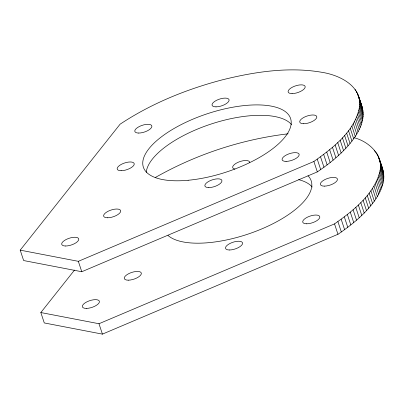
<?xml version="1.0" encoding="UTF-8"?>
<svg xmlns="http://www.w3.org/2000/svg" width="404" height="404" viewBox="0 0 404 404"><rect width="100%" height="100%" fill="white"/><g stroke="black" fill="none" stroke-linecap="round" stroke-linejoin="round"><path stroke-width="0.61" d="M20.2 250.147L78.341 261.327L313.883 161.489C333.143 147.672 355.515 131.108 359.616 106.141C361.57 85.502 338.946 74.927 321.796 72.291C288.729 66.559 254.823 71.811 222.579 79.775C186.451 89.254 151.278 103.5 120.079 124.205L20.2 250.147L23.639 260.545L81.78 271.73L317.322 171.892C331.639 162.11 345.501 150.929 355.288 136.431C358.828 131.017 361.737 125.048 362.797 118.624C364.342 110.923 361.04 103.469 358.626 96.354M74.523 270.069L40.834 312.544L98.98 323.73L334.517 223.892C352.98 210.827 373.099 195.48 379.583 172.74C384.462 155.868 369.306 141.627 354.187 137.729M40.834 312.544L44.278 322.942L102.419 334.128L337.956 234.29C352.278 224.508 366.135 213.327 375.927 198.829C379.462 193.415 382.371 187.451 383.431 181.022C384.982 173.326 381.674 165.867 379.26 158.757M155.222 177.553C196.031 154.394 241.542 139.37 288.138 133.795M360.6 103.177L362.065 106.757M381.24 165.574L381.841 166.897M382.699 169.155L378.604 156.939M357.969 94.541L361.408 104.939M359.126 98.222L362.565 108.62M379.765 160.62L383.204 171.018M357.161 92.779L359.454 99.707M359.838 100.864L360.408 102.601M377.801 155.176L380.472 163.267M359.479 100.136L362.918 110.534M380.114 162.534L383.553 172.932M356.207 91.067L356.777 92.799M376.841 153.464L377.417 155.197M359.676 102.091L363.115 112.494M380.316 164.494L383.755 174.892M355.101 89.41L355.485 90.567M375.735 151.808L376.119 152.964M359.722 104.096L363.166 114.494M380.361 166.493L383.8 176.896M374.483 150.212L374.867 151.369M359.616 106.141L363.055 116.539M380.255 168.539L383.694 178.937M359.358 108.222L362.797 118.624M379.992 170.624L383.431 181.022M358.944 110.343L362.383 120.745M379.583 172.74L383.022 183.143M358.383 112.499L361.822 122.897M379.018 174.897L382.457 185.3M357.666 114.686L361.105 125.088M378.301 177.083L381.745 187.486M356.803 116.902L360.242 127.305M377.437 179.305L380.876 189.703M355.783 119.15L359.222 129.548M376.422 181.548L379.861 191.951M354.621 121.422L358.06 131.82M375.255 183.82L378.694 194.218M353.308 123.715L356.747 134.113M373.942 186.113L377.386 196.516M351.849 126.028L355.288 136.431M372.488 188.431L375.927 198.829M350.248 128.361L353.687 138.764M370.887 190.759L374.326 201.162M348.506 130.709L351.945 141.112M369.14 193.107L372.579 203.51M346.617 133.073L350.056 143.471M367.256 195.47L370.695 205.868M344.592 135.441L348.031 145.844M365.231 197.844L368.67 208.242M342.43 137.82L345.869 148.223M363.07 200.222L366.509 210.62M340.138 140.208L343.577 150.606M360.772 202.606L364.211 213.004M337.709 142.592L341.148 152.995M358.343 204.995L361.787 215.393M335.153 144.98L338.592 155.383M355.788 207.383L359.227 217.781M332.467 147.369L335.906 157.767M353.106 209.767L356.545 220.165M329.664 149.748L333.103 160.146M350.298 212.145L353.737 222.548M326.735 152.121L330.174 162.519M347.369 214.519L350.808 224.922M323.69 154.485L327.129 164.882M344.324 216.882L347.763 227.285M320.529 156.838L323.968 167.236M341.168 219.236L344.607 229.634M317.261 159.171L320.7 169.574M337.896 221.569L341.335 231.972M313.883 161.489L317.322 171.892M334.517 223.892L337.956 234.29M78.341 261.327L81.78 271.73M98.98 323.73L102.419 334.128M234.911 169.114A8.944 3.54 -18.3 0 1 238.234 162.226A8.944 3.54 -18.3 0 1 249.758 162.676M298.738 179.669A77.523 30.664 -18.3 0 1 312.226 187.027M308.06 175.831A77.523 30.664 -18.3 0 1 262.171 228.735A77.523 30.664 -18.3 0 1 167.978 235.431M146.248 172.336A77.523 30.664 -18.3 0 1 211.206 123.998A77.523 30.664 -18.3 0 1 291.592 124.629M229.462 249.99A8.944 3.54 -18.3 0 0 242.592 243.41A8.944 3.54 -18.3 0 0 230.048 243.435A8.944 3.54 -18.3 0 0 229.462 249.99M324.336 186.133A8.944 3.54 -18.3 0 0 337.461 179.553A8.944 3.54 -18.3 0 0 324.917 179.578A8.944 3.54 -18.3 0 0 324.336 186.133M306.692 223.796A8.944 3.54 -18.3 0 0 319.822 217.211A8.944 3.54 -18.3 0 0 307.272 217.241A8.944 3.54 -18.3 0 0 306.692 223.796M128.23 280.179A8.944 3.54 -18.3 0 0 141.355 273.599A8.944 3.54 -18.3 0 0 128.81 273.624A8.944 3.54 -18.3 0 0 128.23 280.179M138.764 133.057A8.944 3.54 -18.3 0 0 151.894 126.477A8.944 3.54 -18.3 0 0 139.345 126.502A8.944 3.54 -18.3 0 0 138.764 133.057M107.59 217.781A8.944 3.54 -18.3 0 0 120.72 211.201A8.944 3.54 -18.3 0 0 108.171 211.226A8.944 3.54 -18.3 0 0 107.59 217.781M188.128 180.27A77.523 30.664 -18.3 0 0 290.633 118.67A77.523 30.664 -18.3 0 0 172.175 129.603A77.523 30.664 -18.3 0 0 188.128 180.27M292.072 93.602A8.944 3.54 -18.3 0 0 305.202 87.022A8.944 3.54 -18.3 0 0 292.653 87.047A8.944 3.54 -18.3 0 0 292.072 93.602M286.057 161.393A8.944 3.54 -18.3 0 0 299.182 154.813A8.944 3.54 -18.3 0 0 286.638 154.838A8.944 3.54 -18.3 0 0 286.057 161.393M121.119 170.72A8.944 3.54 -18.3 0 0 134.249 164.14A8.944 3.54 -18.3 0 0 121.705 164.165A8.944 3.54 -18.3 0 0 121.119 170.72M303.697 123.735A8.944 3.54 -18.3 0 0 316.827 117.15A8.944 3.54 -18.3 0 0 304.278 117.18A8.944 3.54 -18.3 0 0 303.697 123.735M208.828 187.592A8.944 3.54 -18.3 0 0 221.958 181.012A8.944 3.54 -18.3 0 0 209.408 181.037A8.944 3.54 -18.3 0 0 208.828 187.592M215.994 106.858A8.944 3.54 -18.3 0 0 229.118 100.278A8.944 3.54 -18.3 0 0 216.574 100.303A8.944 3.54 -18.3 0 0 215.994 106.858M86.299 308.404A8.944 3.54 -18.3 0 0 99.429 301.823A8.944 3.54 -18.3 0 0 86.88 301.849A8.944 3.54 -18.3 0 0 86.299 308.404M65.665 246.006A8.944 3.54 -18.3 0 0 78.79 239.426A8.944 3.54 -18.3 0 0 66.246 239.451A8.944 3.54 -18.3 0 0 65.665 246.006"/></g></svg>
